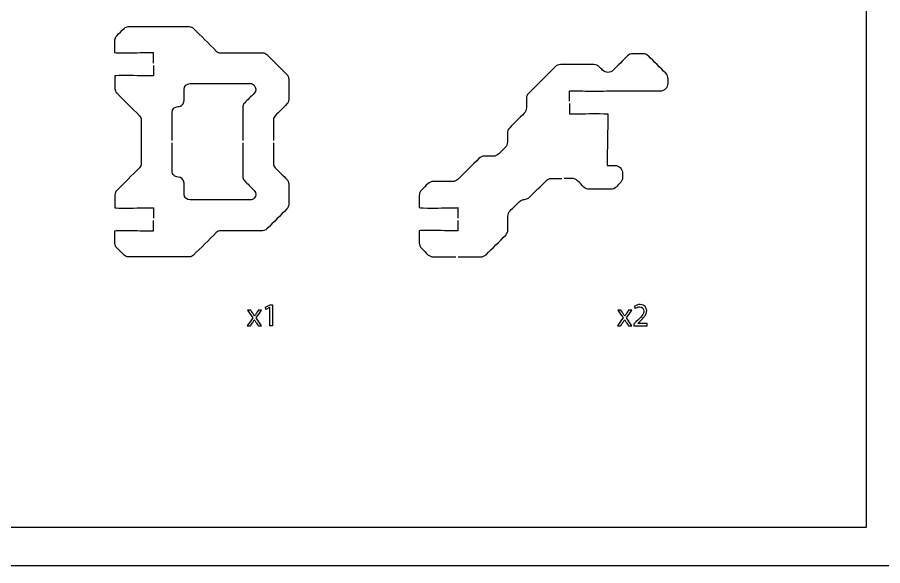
# Model space of a CAD drawing. Extents: x 0 to 430, y 150 to 450.
# Drawn here: x 215.7 to 328.4, y 150 to 221.5 of the extents above; entities that cross this region are included whole.
import ezdxf

# ---------------------------------------------------------------- set-up
doc = ezdxf.new("R2010")
doc.units = 0
doc.header["$MEASUREMENT"] = 0
doc.layers.add('DEFAULT', color=18, linetype='CONTINUOUS')

msp = doc.modelspace()

# ---------------------------------------------------------------- linework, layer by layer
at = {"layer": 'DEFAULT', "color": 116}
for points in [[(430, 150), (0, 150), (0, 450), (430, 450)], [(326.29, 155), (141.26, 155), (141.26, 335.79), (326.29, 335.79)]]:
    msp.add_lwpolyline(points, close=True, dxfattribs=at)
at = {"layer": 'DEFAULT', "color": 18}
msp.add_lwpolyline([(248.58, 183.66), (248.57, 183.66), (248.09, 183.4), (248.02, 183.69), (248.62, 184.01), (248.93, 184.01), (248.93, 181.26), (248.58, 181.26)], close=True, dxfattribs=at)
at = {"layer": 'DEFAULT', "color": 1}
for points, knots in [([(233.42, 215.5), (233.42, 215.95), (233.42, 216.4), (233.42, 216.85), (232.92, 216.85), (232.42, 216.85), (231.92, 216.85), (231.71, 216.85), (231.14, 216.8), (230.17, 216.8), (229.21, 216.8), (228.42, 216.82), (228.42, 216.85), (228.42, 217.41), (228.42, 217.97), (228.42, 218.53), (228.42, 218.73), (228.5, 218.93), (228.65, 219.08), (228.97, 219.4), (229.29, 219.72), (229.61, 220.04), (229.76, 220.18), (229.95, 220.27), (230.16, 220.27), (232.81, 220.27), (235.45, 220.27), (238.1, 220.27), (238.31, 220.27), (238.51, 220.18), (238.65, 220.04), (239.64, 219.05), (240.62, 218.07), (241.61, 217.08), (241.76, 216.93), (241.95, 216.85), (242.16, 216.85), (243.99, 216.85), (245.82, 216.85), (247.65, 216.85), (247.86, 216.85), (248.06, 216.77), (248.21, 216.62), (249.08, 215.75), (249.95, 214.88), (250.83, 214.01), (250.98, 213.86), (251.06, 213.66), (251.06, 213.45), (251.06, 212.55), (251.06, 211.64), (251.06, 210.74), (251.06, 210.53), (250.98, 210.33), (250.83, 210.19), (250.31, 209.67), (249.8, 209.16), (249.29, 208.65), (249.14, 208.5), (249.06, 208.3), (249.06, 208.09), (249.06, 207.2), (249.06, 206.3), (249.06, 205.41)], [0, 0, 0, 0, 3.84, 3.84, 3.84, 8.09, 8.09, 8.09, 9.09, 9.09, 9.09, 10.09, 10.09, 10.09, 14.84, 14.84, 14.84, 15.84, 15.84, 15.84, 19.665454, 19.665454, 19.665454, 20.665454, 20.665454, 20.665454, 43.165454, 43.165454, 43.165454, 44.165454, 44.165454, 44.165454, 56.009495, 56.009495, 56.009495, 57.009495, 57.009495, 57.009495, 72.569495, 72.569495, 72.569495, 73.569495, 73.569495, 73.569495, 84.070033, 84.070033, 84.070033, 85.070033, 85.070033, 85.070033, 92.740033, 92.740033, 92.740033, 93.740033, 93.740033, 93.740033, 99.90602, 99.90602, 99.90602, 100.90602, 100.90602, 100.90602, 108.51602, 108.51602, 108.51602, 108.51602]), ([(287.64, 210.54), (287.64, 210.99), (287.64, 211.44), (287.64, 211.9), (287.64, 211.9), (288.26, 211.89), (289.13, 211.9), (289.35, 211.9), (289.92, 211.85), (290.89, 211.85), (291.85, 211.85), (292.56, 211.89), (292.63, 211.9), (294.91, 211.9), (297.19, 211.9), (299.47, 211.9), (300.03, 211.9), (300.47, 212.34), (300.47, 212.89), (300.47, 213.09), (300.47, 213.28), (300.47, 213.48), (300.47, 213.74), (300.37, 214), (300.18, 214.19), (299.43, 214.94), (298.68, 215.69), (297.92, 216.44), (297.73, 216.63), (297.48, 216.74), (297.21, 216.74), (296.77, 216.74), (296.33, 216.74), (295.89, 216.74), (295.62, 216.74), (295.37, 216.63), (295.18, 216.44), (294.57, 215.83), (293.95, 215.22), (293.34, 214.61), (292.95, 214.21), (292.32, 214.21), (291.93, 214.61), (291.79, 214.74), (291.65, 214.88), (291.51, 215.02), (291.33, 215.21), (291.07, 215.31), (290.81, 215.31), (289.36, 215.31), (287.92, 215.31), (286.47, 215.31), (286.2, 215.31), (285.95, 215.21), (285.76, 215.02), (284.61, 213.87), (283.46, 212.72), (282.31, 211.56), (282.12, 211.38), (282.02, 211.12), (282.02, 210.86), (282.02, 210.47), (282.02, 210.08), (282.02, 209.69), (282.02, 209.42), (281.91, 209.17), (281.73, 208.98), (281.1, 208.35), (280.47, 207.72), (279.84, 207.09), (279.65, 206.9), (279.54, 206.65), (279.54, 206.38), (279.54, 205.99), (279.54, 205.6), (279.54, 205.21), (279.54, 204.95), (279.44, 204.69), (279.25, 204.51), (278.97, 204.23), (278.7, 203.95), (278.42, 203.68), (278.23, 203.49), (277.98, 203.38), (277.72, 203.38), (277.32, 203.38), (276.93, 203.38), (276.54, 203.38), (276.28, 203.38), (276.02, 203.28), (275.84, 203.09), (274.93, 202.19), (274.02, 201.28), (273.12, 200.37), (272.93, 200.19), (272.68, 200.08), (272.41, 200.08), (271.57, 200.08), (270.73, 200.08), (269.89, 200.08), (269.63, 200.08), (269.38, 199.98), (269.19, 199.79), (268.91, 199.51), (268.63, 199.24), (268.36, 198.96), (268.17, 198.77), (268.07, 198.52), (268.07, 198.25), (268.07, 197.73), (268.07, 197.2), (268.07, 196.67), (268.07, 196.64), (268.85, 196.62), (269.81, 196.61), (270.78, 196.62), (271.35, 196.67), (271.57, 196.66), (272.44, 196.66), (273.07, 196.67), (273.07, 196.67), (273.07, 196.22), (273.07, 195.76), (273.07, 195.31)], [0, 0, 0, 0, 3.84, 3.84, 3.84, 4.84, 4.84, 4.84, 5.84, 5.84, 5.84, 6.84, 6.84, 6.84, 26.22, 26.22, 26.22, 27.22, 27.22, 27.22, 28.87, 28.87, 28.87, 29.87, 29.87, 29.87, 38.920967, 38.920967, 38.920967, 39.920967, 39.920967, 39.920967, 43.680967, 43.680967, 43.680967, 44.680967, 44.680967, 44.680967, 52.056094, 52.056094, 52.056094, 53.056094, 53.056094, 53.056094, 54.710724, 54.710724, 54.710724, 55.710724, 55.710724, 55.710724, 68.000724, 68.000724, 68.000724, 69.000724, 69.000724, 69.000724, 82.838805, 82.838805, 82.838805, 83.838805, 83.838805, 83.838805, 87.158805, 87.158805, 87.158805, 88.158805, 88.158805, 88.158805, 95.73899, 95.73899, 95.73899, 96.73899, 96.73899, 96.73899, 100.05899, 100.05899, 100.05899, 101.05899, 101.05899, 101.05899, 104.382392, 104.382392, 104.382392, 105.382392, 105.382392, 105.382392, 108.712392, 108.712392, 108.712392, 109.712392, 109.712392, 109.712392, 120.601836, 120.601836, 120.601836, 121.601836, 121.601836, 121.601836, 128.741836, 128.741836, 128.741836, 129.741836, 129.741836, 129.741836, 133.058175, 133.058175, 133.058175, 134.058175, 134.058175, 134.058175, 138.558175, 138.558175, 138.558175, 139.558175, 139.558175, 139.558175, 140.558175, 140.558175, 140.558175, 141.558175, 141.558175, 141.558175, 145.398175, 145.398175, 145.398175, 145.398175]), ([(233.42, 215.2), (233.42, 214.75), (233.42, 214.3), (233.42, 213.85), (232.92, 213.85), (232.42, 213.85), (231.92, 213.85), (231.71, 213.85), (231.14, 213.9), (230.17, 213.9), (229.21, 213.9), (228.42, 213.88), (228.42, 213.85), (228.42, 213.29), (228.42, 212.73), (228.42, 212.18), (228.42, 211.97), (228.51, 211.77), (228.65, 211.62), (229.64, 210.63), (230.63, 209.64), (231.63, 208.65), (231.77, 208.5), (231.85, 208.3), (231.85, 208.1), (231.85, 206.2), (231.85, 204.31), (231.85, 202.42), (231.85, 202.22), (231.77, 202.02), (231.63, 201.87), (230.63, 200.88), (229.64, 199.89), (228.65, 198.9), (228.5, 198.75), (228.42, 198.55), (228.42, 198.34), (228.42, 197.78), (228.42, 197.22), (228.42, 196.66), (228.42, 196.63), (229.21, 196.61), (230.17, 196.61), (231.14, 196.61), (231.71, 196.66), (231.92, 196.66), (232.42, 196.66), (232.92, 196.66), (233.42, 196.66), (233.42, 196.21), (233.42, 195.76), (233.42, 195.31)], [0, 0, 0, 0, 3.82, 3.82, 3.82, 8.07, 8.07, 8.07, 9.07, 9.07, 9.07, 10.07, 10.07, 10.07, 14.82, 14.82, 14.82, 15.82, 15.82, 15.82, 27.727687, 27.727687, 27.727687, 28.727687, 28.727687, 28.727687, 44.817687, 44.817687, 44.817687, 45.817687, 45.817687, 45.817687, 57.732438, 57.732438, 57.732438, 58.732438, 58.732438, 58.732438, 63.492438, 63.492438, 63.492438, 64.492438, 64.492438, 64.492438, 65.492438, 65.492438, 65.492438, 69.742438, 69.742438, 69.742438, 73.572438, 73.572438, 73.572438, 73.572438]), ([(235.86, 205.41), (235.86, 206.63), (235.86, 207.85), (235.86, 209.07), (235.86, 209.5), (236.2, 209.85), (236.64, 209.85), (236.85, 209.85), (237.05, 209.94), (237.19, 210.08), (237.33, 210.22), (237.42, 210.41), (237.42, 210.63), (237.42, 211.11), (237.42, 211.59), (237.42, 212.07), (237.42, 212.5), (237.77, 212.85), (238.2, 212.85), (240.8, 212.85), (243.4, 212.85), (246, 212.85), (246.21, 212.85), (246.41, 212.77), (246.55, 212.62), (246.82, 212.34), (246.84, 211.86), (246.57, 211.59), (246.14, 211.16), (245.71, 210.73), (245.28, 210.31), (245.14, 210.16), (245.06, 209.96), (245.06, 209.75), (245.06, 208.3), (245.06, 206.86), (245.06, 205.41)], [0, 0, 0, 0, 10.37, 10.37, 10.37, 11.37, 11.37, 11.37, 12.37, 12.37, 12.37, 13.37, 13.37, 13.37, 17.45, 17.45, 17.45, 18.45, 18.45, 18.45, 40.54, 40.54, 40.54, 41.54, 41.54, 41.54, 42.54, 42.54, 42.54, 47.666529, 47.666529, 47.666529, 48.666529, 48.666529, 48.666529, 60.976529, 60.976529, 60.976529, 60.976529]), ([(287.64, 210.24), (287.64, 209.79), (287.64, 209.34), (287.64, 208.89), (288.14, 208.89), (288.63, 208.89), (289.13, 208.89), (289.35, 208.89), (289.92, 208.94), (290.89, 208.94), (291.85, 208.94), (292.57, 208.89), (292.63, 208.89), (292.6, 206.66), (292.57, 204.42), (292.54, 202.18), (292.88, 202.18), (293.21, 202.18), (293.54, 202.18), (294.09, 202.18), (294.54, 201.73), (294.54, 201.18), (294.54, 200.98), (294.54, 200.79), (294.54, 200.59), (294.54, 200.33), (294.44, 200.07), (294.25, 199.89), (294.07, 199.71), (293.9, 199.54), (293.72, 199.36), (293.53, 199.17), (293.28, 199.07), (293.01, 199.07), (292.08, 199.06), (291.15, 199.06), (290.22, 199.06), (289.95, 199.06), (289.7, 199.17), (289.51, 199.36), (289.23, 199.63), (288.96, 199.91), (288.68, 200.18), (288.49, 200.37), (288.24, 200.48), (287.97, 200.48), (287.63, 200.48), (287.29, 200.48), (286.94, 200.48)], [0, 0, 0, 0, 3.82, 3.82, 3.82, 8.07, 8.07, 8.07, 9.07, 9.07, 9.07, 10.07, 10.07, 10.07, 29.101776, 29.101776, 29.101776, 31.931776, 31.931776, 31.931776, 32.931776, 32.931776, 32.931776, 34.591776, 34.591776, 34.591776, 35.591776, 35.591776, 35.591776, 37.713096, 37.713096, 37.713096, 38.713096, 38.713096, 38.713096, 46.633103, 46.633103, 46.633103, 47.633103, 47.633103, 47.633103, 50.956505, 50.956505, 50.956505, 51.956505, 51.956505, 51.956505, 54.886505, 54.886505, 54.886505, 54.886505]), ([(249.06, 205.11), (249.06, 204.21), (249.06, 203.32), (249.06, 202.42), (249.06, 202.21), (249.14, 202.01), (249.29, 201.86), (249.8, 201.35), (250.31, 200.84), (250.83, 200.33), (250.98, 200.18), (251.06, 199.98), (251.06, 199.77), (251.06, 198.87), (251.06, 197.97), (251.06, 197.07), (251.06, 196.86), (250.98, 196.66), (250.83, 196.51), (249.95, 195.64), (249.08, 194.76), (248.21, 193.89), (248.06, 193.75), (247.86, 193.66), (247.65, 193.66), (245.82, 193.66), (243.99, 193.66), (242.16, 193.66), (241.95, 193.66), (241.76, 193.58), (241.61, 193.43), (240.62, 192.45), (239.64, 191.46), (238.65, 190.48), (238.51, 190.33), (238.31, 190.25), (238.1, 190.25), (235.45, 190.25), (232.81, 190.25), (230.16, 190.25), (229.95, 190.25), (229.76, 190.33), (229.61, 190.48), (229.29, 190.8), (228.97, 191.12), (228.65, 191.44), (228.5, 191.58), (228.42, 191.78), (228.42, 191.99), (228.42, 192.54), (228.42, 193.1), (228.42, 193.66), (228.42, 193.69), (229.21, 193.71), (230.17, 193.71), (231.14, 193.71), (231.71, 193.66), (231.92, 193.66), (232.42, 193.66), (232.92, 193.66), (233.42, 193.66), (233.42, 194.11), (233.42, 194.56), (233.42, 195.01)], [0, 0, 0, 0, 7.61, 7.61, 7.61, 8.61, 8.61, 8.61, 14.775987, 14.775987, 14.775987, 15.775987, 15.775987, 15.775987, 23.445987, 23.445987, 23.445987, 24.445987, 24.445987, 24.445987, 34.946525, 34.946525, 34.946525, 35.946525, 35.946525, 35.946525, 51.506525, 51.506525, 51.506525, 52.506525, 52.506525, 52.506525, 64.350566, 64.350566, 64.350566, 65.350566, 65.350566, 65.350566, 87.850566, 87.850566, 87.850566, 88.850566, 88.850566, 88.850566, 92.683085, 92.683085, 92.683085, 93.683085, 93.683085, 93.683085, 98.433085, 98.433085, 98.433085, 99.433085, 99.433085, 99.433085, 100.433085, 100.433085, 100.433085, 104.683085, 104.683085, 104.683085, 108.513085, 108.513085, 108.513085, 108.513085]), ([(245.06, 205.11), (245.06, 203.66), (245.06, 202.21), (245.06, 200.76), (245.06, 200.55), (245.14, 200.35), (245.28, 200.21), (245.71, 199.77), (246.13, 199.34), (246.56, 198.91), (246.83, 198.62), (246.83, 198.17), (246.55, 197.89), (246.41, 197.75), (246.21, 197.67), (246, 197.67), (243.4, 197.67), (240.8, 197.67), (238.2, 197.67), (237.77, 197.67), (237.42, 198.01), (237.42, 198.45), (237.42, 198.92), (237.42, 199.4), (237.42, 199.88), (237.42, 200.31), (237.07, 200.66), (236.64, 200.66), (236.42, 200.66), (236.23, 200.75), (236.08, 200.89), (235.94, 201.03), (235.86, 201.23), (235.86, 201.44), (235.86, 202.66), (235.86, 203.88), (235.86, 205.11)], [0, 0, 0, 0, 12.31, 12.31, 12.31, 13.31, 13.31, 13.31, 18.465046, 18.465046, 18.465046, 19.465046, 19.465046, 19.465046, 20.465046, 20.465046, 20.465046, 42.555046, 42.555046, 42.555046, 43.555046, 43.555046, 43.555046, 47.625046, 47.625046, 47.625046, 48.625046, 48.625046, 48.625046, 49.625046, 49.625046, 49.625046, 50.625046, 50.625046, 50.625046, 61.005046, 61.005046, 61.005046, 61.005046]), ([(273.13, 190.25), (274.11, 190.25), (275.09, 190.25), (276.07, 190.25), (276.33, 190.25), (276.59, 190.36), (276.77, 190.54), (277.62, 191.39), (278.47, 192.24), (279.32, 193.09), (279.5, 193.27), (279.61, 193.53), (279.61, 193.79), (279.61, 194.38), (279.61, 194.96), (279.61, 195.55), (279.61, 195.82), (279.72, 196.07), (279.9, 196.26), (280.3, 196.66), (280.7, 197.06), (281.1, 197.46), (281.28, 197.64), (281.52, 197.74), (281.77, 197.75), (282.02, 197.76), (282.3, 197.9), (282.48, 198.08), (283.18, 198.78), (283.88, 199.48), (284.58, 200.18), (284.77, 200.37), (285.02, 200.48), (285.29, 200.48), (285.74, 200.48), (286.19, 200.48), (286.64, 200.48)], [0, 0, 0, 0, 8.34, 8.34, 8.34, 9.34, 9.34, 9.34, 19.53648, 19.53648, 19.53648, 20.53648, 20.53648, 20.53648, 25.51648, 25.51648, 25.51648, 26.51648, 26.51648, 26.51648, 31.324806, 31.324806, 31.324806, 32.324806, 32.324806, 32.324806, 33.324806, 33.324806, 33.324806, 41.753519, 41.753519, 41.753519, 42.753519, 42.753519, 42.753519, 46.583519, 46.583519, 46.583519, 46.583519]), ([(273.07, 195.01), (273.07, 194.56), (273.07, 194.11), (273.07, 193.66), (272.56, 193.66), (272.06, 193.66), (271.56, 193.66), (271.35, 193.66), (270.78, 193.71), (269.82, 193.71), (268.85, 193.71), (268.07, 193.69), (268.07, 193.66), (268.07, 193.14), (268.07, 192.61), (268.07, 192.08), (268.07, 191.81), (268.17, 191.56), (268.36, 191.37), (268.63, 191.1), (268.91, 190.82), (269.19, 190.54), (269.38, 190.36), (269.63, 190.25), (269.89, 190.25), (270.87, 190.25), (271.85, 190.25), (272.83, 190.25)], [0, 0, 0, 0, 3.82, 3.82, 3.82, 8.08, 8.08, 8.08, 9.08, 9.08, 9.08, 10.08, 10.08, 10.08, 14.58, 14.58, 14.58, 15.58, 15.58, 15.58, 18.896338, 18.896338, 18.896338, 19.896338, 19.896338, 19.896338, 28.206338, 28.206338, 28.206338, 28.206338])]:
    msp.add_open_spline(points, degree=3, knots=knots, dxfattribs=at)
at = {"layer": 'DEFAULT', "color": 18}
for points, knots in [([(296, 181.26), (296, 181.33), (296, 181.41), (296, 181.49), (296.1, 181.58), (296.2, 181.67), (296.29, 181.77), (297, 182.44), (297.31, 182.79), (297.32, 183.21), (297.32, 183.49), (297.18, 183.75), (296.77, 183.75), (296.52, 183.75), (296.31, 183.62), (296.19, 183.51), (296.15, 183.6), (296.11, 183.69), (296.07, 183.77), (296.26, 183.94), (296.53, 184.05), (296.85, 184.05), (297.44, 184.05), (297.69, 183.65), (297.69, 183.25), (297.69, 182.75), (297.32, 182.34), (296.74, 181.78), (296.67, 181.71), (296.59, 181.64), (296.52, 181.57), (296.93, 181.57), (297.35, 181.57), (297.76, 181.57), (297.76, 181.46), (297.76, 181.36), (297.76, 181.26), (297.17, 181.26), (296.59, 181.26), (296, 181.26)], [4.977, 4.977, 4.977, 4.977, 5.624, 5.624, 5.624, 6.777406, 6.777406, 6.777406, 7.777406, 7.777406, 7.777406, 8.777406, 8.777406, 8.777406, 9.777406, 9.777406, 9.777406, 10.593759, 10.593759, 10.593759, 11.593759, 11.593759, 11.593759, 12.593759, 12.593759, 12.593759, 13.593759, 13.593759, 13.593759, 14.466644, 14.466644, 14.466644, 17.968644, 17.968644, 17.968644, 18.844644, 18.844644, 18.844644, 23.821644, 23.821644, 23.821644, 23.821644]), ([(246.1, 183.3), (246.2, 183.16), (246.29, 183.01), (246.39, 182.86), (246.47, 182.75), (246.53, 182.65), (246.6, 182.53), (246.6, 182.53), (246.61, 182.53), (246.61, 182.53), (246.68, 182.65), (246.75, 182.76), (246.81, 182.87), (246.91, 183.01), (247.01, 183.16), (247.1, 183.3), (247.24, 183.3), (247.37, 183.3), (247.5, 183.3), (247.27, 182.97), (247.04, 182.64), (246.81, 182.31), (247.05, 181.96), (247.29, 181.61), (247.52, 181.26), (247.38, 181.26), (247.24, 181.26), (247.1, 181.26), (247, 181.41), (246.9, 181.56), (246.8, 181.72), (246.72, 181.84), (246.65, 181.95), (246.57, 182.07), (246.51, 181.95), (246.43, 181.84), (246.36, 181.72), (246.26, 181.56), (246.16, 181.41), (246.06, 181.26), (245.92, 181.26), (245.79, 181.26), (245.65, 181.26), (245.89, 181.61), (246.14, 181.95), (246.38, 182.3), (246.15, 182.64), (245.92, 182.97), (245.68, 183.3), (245.82, 183.3), (245.96, 183.3), (246.1, 183.3)], [1.175, 1.175, 1.175, 1.175, 2.671308, 2.671308, 2.671308, 3.671308, 3.671308, 3.671308, 3.707308, 3.707308, 3.707308, 4.707308, 4.707308, 4.707308, 6.187538, 6.187538, 6.187538, 7.326538, 7.326538, 7.326538, 10.760206, 10.760206, 10.760206, 14.386709, 14.386709, 14.386709, 15.585709, 15.585709, 15.585709, 17.146724, 17.146724, 17.146724, 18.169724, 18.169724, 18.169724, 19.169724, 19.169724, 19.169724, 20.723682, 20.723682, 20.723682, 21.887682, 21.887682, 21.887682, 25.49813, 25.49813, 25.49813, 28.954437, 28.954437, 28.954437, 30.129437, 30.129437, 30.129437, 30.129437]), ([(294.33, 183.3), (294.43, 183.16), (294.53, 183.01), (294.62, 182.86), (294.7, 182.75), (294.76, 182.65), (294.83, 182.53), (294.84, 182.53), (294.84, 182.53), (294.84, 182.53), (294.91, 182.65), (294.98, 182.76), (295.05, 182.87), (295.14, 183.01), (295.24, 183.16), (295.34, 183.3), (295.47, 183.3), (295.6, 183.3), (295.74, 183.3), (295.5, 182.97), (295.27, 182.64), (295.04, 182.31), (295.28, 181.96), (295.52, 181.61), (295.76, 181.26), (295.62, 181.26), (295.48, 181.26), (295.34, 181.26), (295.24, 181.41), (295.14, 181.56), (295.04, 181.72), (294.96, 181.84), (294.89, 181.95), (294.81, 182.07), (294.74, 181.95), (294.67, 181.84), (294.59, 181.72), (294.49, 181.56), (294.39, 181.41), (294.3, 181.26), (294.16, 181.26), (294.02, 181.26), (293.88, 181.26), (294.13, 181.61), (294.37, 181.95), (294.61, 182.3), (294.38, 182.64), (294.15, 182.97), (293.92, 183.3), (294.06, 183.3), (294.19, 183.3), (294.33, 183.3)], [1.175, 1.175, 1.175, 1.175, 2.671308, 2.671308, 2.671308, 3.671308, 3.671308, 3.671308, 3.707308, 3.707308, 3.707308, 4.707308, 4.707308, 4.707308, 6.187538, 6.187538, 6.187538, 7.325538, 7.325538, 7.325538, 10.75863, 10.75863, 10.75863, 14.385133, 14.385133, 14.385133, 15.584133, 15.584133, 15.584133, 17.145148, 17.145148, 17.145148, 18.168148, 18.168148, 18.168148, 19.168148, 19.168148, 19.168148, 20.721566, 20.721566, 20.721566, 21.885566, 21.885566, 21.885566, 25.496014, 25.496014, 25.496014, 28.952321, 28.952321, 28.952321, 30.127321, 30.127321, 30.127321, 30.127321])]:
    msp.add_open_spline(points, degree=3, knots=knots, dxfattribs=at)

doc.saveas('drawing.dxf')
